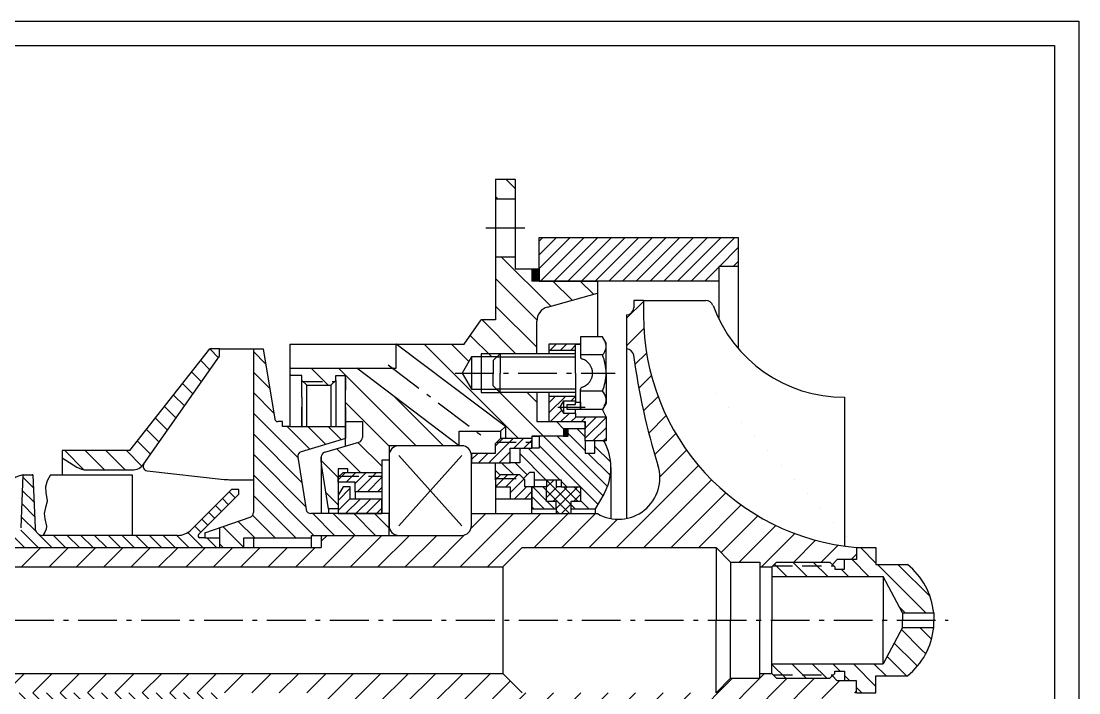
# Model space of a CAD drawing. Extents: x 0 to 841, y 0 to 594.
# Drawn here: x 622.7 to 841, y 455.4 to 594 of the extents above; entities that cross this region are included whole.
import ezdxf

# ---------------------------------------------------------------- set-up
doc = ezdxf.new("R2010")
doc.units = 0
doc.header["$MEASUREMENT"] = 0
for name, pattern in [('K5LT_AXLED', [13, 8, -2, 1, -2]), ('K5LT_BASIC', [0]), ('K5LT_DASHED', [6, 4, -2]), ('K5LT_THIN', [0]), ('K5LT_THIN_INCLUDED_TO_HATCHING', [0])]:
    doc.linetypes.add(name, pattern=pattern)
doc.layers.add('LAYER0VIEW0', color=7, linetype='Continuous')
doc.layers.add('LAYER2VIEW0', color=7, linetype='Continuous')
pattern_1 = [(-45, (0, 0), (2.12132, 2.12132), [])]
pattern_2 = [(-45, (0, 0), (1.4142136, 1.4142136), [])]
pattern_3 = [(45, (0, 0), (-1.0606602, 1.0606602), [])]
pattern_4 = [(-45, (0, 0), (2.828427, 2.828427), [])]

# ---------------------------------------------------------------- blocks, each defined once
blk = doc.blocks.new('*U64')
at = {"layer": 'LAYER0VIEW0', "color": 5, "linetype": 'K5LT_BASIC'}
for p, q in [((-0.77, 7.51), (-5.3, 7.51)), ((-5.3, 7.51), (-5.3, 3.46)), ((0, 6.18), (-0.77, 7.51)), ((0, 0), (0, 6.18)), ((-21.9, 4), (-23.3, 2.6)), ((-23.3, 2.6), (-23.3, 0)), ((-6.3, 4), (-21.9, 4)), ((-21.9, 4), (-21.9, 0)), ((-0.77, 3.75), (-5.3, 3.75)), ((-23.3, -2.6), (-23.3, 0)), ((-21.9, -4), (-21.9, 0)), ((0, 0), (0, -6.18)), ((-21.9, -4), (-23.3, -2.6)), ((-6.3, -4), (-21.9, -4)), ((-5.3, -7.51), (-5.3, -3.32)), ((-0.77, -3.75), (-5.3, -3.75)), ((0, -6.18), (-0.77, -7.51)), ((-0.77, -7.51), (-5.3, -7.51))]:
    blk.add_line(p, q, dxfattribs=at)
at = {"layer": 'LAYER0VIEW0', "color": 7, "linetype": 'K5LT_THIN'}
for p, q in [((-6.3, 3.32), (-22.57, 3.32)), ((-6.3, -3.32), (-22.57, -3.32))]:
    blk.add_line(p, q, dxfattribs=at)
at = {"layer": 'LAYER0VIEW0', "color": 5, "linetype": 'K5LT_BASIC'}
for centre, radius, start, end in [((-2.43, 5.53), 2.43, 313.0482, 32.769), ((-9.55, 0), 9.55, 0, 23.1373), ((-9.55, 0), 9.55, 336.8627, 0), ((-2.43, -5.53), 2.43, 327.231, 46.9518)]:
    blk.add_arc(centre, radius, start, end, dxfattribs=at)
blk = doc.blocks.new('*U66')
at = {"layer": 'LAYER0VIEW0', "color": 5, "linetype": 'K5LT_BASIC'}
for p, q in [((-2, 55.5), (-15, 55.5)), ((-17, 53.5), (-17, 39)), ((0, 39), (0, 53.5)), ((-15, 37), (-2, 37)), ((-17, -14.5), (-17, 0)), ((-15, 2), (-2, 2)), ((0, 0), (0, -14.5)), ((-2, -16.5), (-15, -16.5))]:
    blk.add_line(p, q, dxfattribs=at)
at = {"layer": 'LAYER0VIEW0', "color": 7, "linetype": 'K5LT_THIN'}
for p, q in [((-2, 39), (-15, 53.5)), ((-2, 53.5), (-15, 39)), ((-2, 0), (-15, -14.5)), ((-2, -14.5), (-15, 0))]:
    blk.add_line(p, q, dxfattribs=at)
at = {"layer": 'LAYER0VIEW0', "color": 5, "linetype": 'K5LT_BASIC'}
for centre, start, end in [((-15, 53.5), 90, 180), ((-2, 53.5), 0, 90), ((-15, 39), 180, 270), ((-2, 39), 270, 0), ((-15, 0), 90, 180), ((-2, 0), 0, 90), ((-15, -14.5), 180, 270), ((-2, -14.5), 270, 0)]:
    blk.add_arc(centre, 2, start, end, dxfattribs=at)
blk = doc.blocks.new('*S69')
at = {"layer": 'LAYER2VIEW0', "color": 7, "linetype": 'K5LT_THIN'}
for p, q in [((0, 594), (841, 594)), ((841, 594), (841, 0))]:
    blk.add_line(p, q, dxfattribs=at)

msp = doc.modelspace()

# ---------------------------------------------------------------- hatches: boundary and pattern name
at = {"layer": 'LAYER0VIEW0'}
h = msp.add_hatch(dxfattribs=at)
h.set_pattern_fill('МЕТАЛЛ', color=256, style=0, pattern_type=0)
h.set_pattern_definition(pattern_4)
h.paths.add_polyline_path([(720.625, 561.358), (720.625, 557.358), (724.625, 557.358), (724.625, 561.358)])
h = msp.add_hatch(dxfattribs=at)
h.set_pattern_fill('МЕТАЛЛ', color=256, style=0, pattern_type=0)
h.set_pattern_definition([(45, (0, 0), (-1.4142136, 1.4142136), [])])
h.paths.add_polyline_path([(729.625, 549.358), (770.698, 549.358), (770.698, 543.358), (766.698, 543.358), (766.698, 540.358), (741.625, 540.358), (729.625, 540.358), (729.625, 542.858)])
h = msp.add_hatch(dxfattribs=at)
h.set_pattern_fill('МЕТАЛЛ', color=256, style=0, pattern_type=0)
h.set_pattern_definition(pattern_4)
edge = h.paths.add_edge_path()
edge.add_line((720.625, 545.358), (720.625, 532.358))
edge.add_line((720.625, 532.358), (717.625, 532.358))
edge.add_line((717.625, 532.358), (714.125, 527.358))
edge.add_line((714.125, 527.358), (710.125, 527.358))
edge.add_line((710.125, 527.358), (700.125, 527.358))
edge.add_line((700.125, 527.358), (722.625, 510.358))
edge.add_line((722.625, 510.358), (722.625, 507.858))
edge.add_line((722.625, 507.858), (728.125, 507.858))
edge.add_line((728.125, 507.858), (728.125, 508.358))
edge.add_line((728.125, 508.358), (734.625, 508.358))
edge.add_line((734.625, 508.358), (734.625, 509.858))
edge.add_line((734.625, 509.858), (735.625, 509.858))
edge.add_line((735.625, 509.858), (739.125, 509.858))
edge.add_line((739.125, 509.858), (739.125, 511.358))
edge.add_line((739.125, 511.358), (729.125, 511.358))
edge.add_line((729.125, 511.358), (729.125, 517.358))
edge.add_line((729.125, 517.358), (721.525, 517.358))
edge.add_line((721.525, 517.358), (720.85, 518.033))
edge.add_line((720.85, 518.033), (715.625, 518.033))
edge.add_line((715.625, 518.033), (713.705, 521.358))
edge.add_line((713.705, 521.358), (715.625, 524.683))
edge.add_line((715.625, 524.683), (720.85, 524.683))
edge.add_line((720.85, 524.683), (721.525, 525.358))
edge.add_line((721.525, 525.358), (729.125, 525.358))
edge.add_line((729.125, 525.358), (729.125, 532.082))
edge.add_arc((732.125, 532.082), 3, 465.64225, 540, ccw=False)
edge.add_line((731.316, 534.971), (741.625, 537.858))
edge.add_line((741.625, 537.858), (741.625, 540.358))
edge.add_line((741.625, 540.358), (729.625, 540.358))
edge.add_line((729.625, 540.358), (728.125, 540.358))
edge.add_line((728.125, 540.358), (728.125, 542.858))
edge.add_line((728.125, 542.858), (724.625, 542.858))
edge.add_line((724.625, 542.858), (724.625, 545.358))
edge.add_line((724.625, 545.358), (720.625, 545.358))
for points in [[(729.625, 540.358), (729.625, 542.858), (728.125, 542.858), (728.125, 540.358)], [(734.625, 508.358), (735.625, 508.358), (735.625, 509.858), (734.625, 509.858)]]:
    msp.add_hatch(color=1, dxfattribs=at).paths.add_polyline_path(points)
h = msp.add_hatch(dxfattribs=at)
h.set_pattern_fill('МЕТАЛЛ', color=256, style=0, pattern_type=0)
h.set_pattern_definition([(45, (0, 0), (-2.828427, 2.828427), [])])
edge = h.paths.add_edge_path()
edge.add_line((532.929, 481.858), (519.929, 481.858))
edge.add_line((519.929, 481.858), (518.429, 481.858))
edge.add_line((518.429, 481.858), (518.429, 482.358))
edge.add_line((518.429, 482.358), (517.929, 482.858))
edge.add_line((517.929, 482.858), (468.429, 482.858))
edge.add_line((468.429, 482.858), (468.429, 481.512))
edge.add_line((468.429, 481.512), (470.429, 480.358))
edge.add_line((470.429, 480.358), (480.429, 480.358))
edge.add_line((480.429, 480.358), (480.429, 479.858))
edge.add_line((480.429, 479.858), (499.429, 479.858))
edge.add_line((499.429, 479.858), (499.429, 476.358))
edge.add_line((499.429, 476.358), (508.429, 476.358))
edge.add_line((508.429, 476.358), (511.893, 470.358))
edge.add_line((511.893, 470.358), (508.429, 464.358))
edge.add_line((508.429, 464.358), (499.429, 464.358))
edge.add_line((499.429, 464.358), (499.429, 460.858))
edge.add_line((499.429, 460.858), (480.429, 460.858))
edge.add_line((480.429, 460.858), (480.429, 460.358))
edge.add_line((480.429, 460.358), (470.429, 460.358))
edge.add_line((470.429, 460.358), (468.429, 459.203))
edge.add_line((468.429, 459.203), (468.429, 457.858))
edge.add_line((468.429, 457.858), (517.929, 457.858))
edge.add_line((517.929, 457.858), (518.429, 458.358))
edge.add_line((518.429, 458.358), (518.429, 458.858))
edge.add_line((518.429, 458.858), (519.929, 458.858))
edge.add_line((519.929, 458.858), (519.929, 455.858))
edge.add_line((519.929, 455.858), (520.429, 455.358))
edge.add_line((520.429, 455.358), (528.429, 455.358))
edge.add_line((528.429, 455.358), (529.429, 456.358))
edge.add_line((529.429, 456.358), (532.929, 456.358))
edge.add_line((532.929, 456.358), (532.929, 455.358))
edge.add_line((532.929, 455.358), (534.429, 455.358))
edge.add_line((534.429, 455.358), (547.429, 455.358))
edge.add_line((547.429, 455.358), (548.929, 455.358))
edge.add_line((548.929, 455.358), (584.929, 455.358))
edge.add_line((584.929, 455.358), (662.625, 455.358))
edge.add_line((662.625, 455.358), (684.625, 455.358))
edge.add_line((684.625, 455.358), (684.625, 452.858))
edge.add_line((684.625, 452.858), (698.625, 452.858))
edge.add_line((698.625, 452.858), (700.625, 452.858))
edge.add_line((700.625, 452.858), (713.625, 452.858))
edge.add_arc((713.625, 450.858), 2, 360, 450, ccw=False)
edge.add_line((715.625, 450.858), (715.625, 448.358))
edge.add_line((715.625, 448.358), (741.625, 448.358))
edge.add_arc((745.944, 440.944), 8.58, 342.4571, 480.22329, ccw=False)
edge.add_arc((879.072, 398.859), 131.042, 162.4571, 172.63144)
edge.add_arc((747.625, 415.858), 1.5, 630, 712.63144, ccw=False)
edge.add_line((747.625, 414.358), (747.625, 407.358))
edge.add_arc((747.625, 405.858), 1.5, 360, 450, ccw=False)
edge.add_line((749.125, 405.858), (749.125, 404.358))
edge.add_line((749.125, 404.358), (751.125, 404.358))
edge.add_line((751.125, 404.358), (751.125, 407.358))
edge.add_arc((799.307, 407.358), 48.182, 454.97911, 540, ccw=False)
edge.add_line((795.125, 455.358), (795.125, 457.858))
edge.add_line((795.125, 457.858), (792.625, 457.858))
edge.add_line((792.625, 457.858), (791.125, 457.858))
edge.add_line((791.125, 457.858), (790.125, 458.858))
edge.add_line((790.125, 458.858), (789.625, 458.358))
edge.add_line((789.625, 458.358), (778.625, 458.358))
edge.add_line((778.625, 458.358), (777.625, 459.358))
edge.add_line((777.625, 459.358), (775.125, 459.358))
edge.add_line((775.125, 459.358), (775.125, 458.358))
edge.add_line((775.125, 458.358), (769.125, 458.358))
edge.add_line((769.125, 458.358), (766.125, 455.358))
edge.add_line((766.125, 455.358), (726.125, 455.358))
edge.add_line((726.125, 455.358), (722.125, 459.358))
edge.add_line((722.125, 459.358), (539.28, 459.358))
edge.add_line((539.28, 459.358), (532.929, 470.358))
edge.add_line((532.929, 470.358), (539.28, 481.358))
edge.add_line((539.28, 481.358), (722.125, 481.358))
edge.add_line((722.125, 481.358), (726.125, 485.358))
edge.add_line((726.125, 485.358), (766.125, 485.358))
edge.add_line((766.125, 485.358), (769.125, 482.358))
edge.add_line((769.125, 482.358), (775.125, 482.358))
edge.add_line((775.125, 482.358), (775.125, 481.358))
edge.add_line((775.125, 481.358), (777.625, 481.358))
edge.add_line((777.625, 481.358), (778.625, 482.358))
edge.add_line((778.625, 482.358), (789.625, 482.358))
edge.add_line((789.625, 482.358), (790.125, 481.858))
edge.add_line((790.125, 481.858), (791.125, 482.858))
edge.add_line((791.125, 482.858), (792.625, 482.858))
edge.add_line((792.625, 482.858), (795.125, 482.858))
edge.add_line((795.125, 482.858), (795.125, 485.358))
edge.add_arc((799.307, 533.358), 48.182, 540, 625.02089, ccw=False)
edge.add_line((751.125, 533.358), (751.125, 536.358))
edge.add_line((751.125, 536.358), (749.125, 536.358))
edge.add_line((749.125, 536.358), (749.125, 534.858))
edge.add_arc((747.625, 534.858), 1.5, 270, 360, ccw=False)
edge.add_line((747.625, 533.358), (747.625, 526.358))
edge.add_arc((747.625, 524.858), 1.5, 367.36856, 450, ccw=False)
edge.add_arc((879.072, 541.856), 131.042, 187.36856, 197.5429)
edge.add_arc((745.944, 499.772), 8.58, 239.77671, 377.5429, ccw=False)
edge.add_line((741.625, 492.358), (715.625, 492.358))
edge.add_line((715.625, 492.358), (715.625, 489.858))
edge.add_arc((713.625, 489.858), 2, 270, 360, ccw=False)
edge.add_line((713.625, 487.858), (700.625, 487.858))
edge.add_line((700.625, 487.858), (698.625, 487.858))
edge.add_line((698.625, 487.858), (684.625, 487.858))
edge.add_line((684.625, 487.858), (684.625, 485.358))
edge.add_line((684.625, 485.358), (662.625, 485.358))
edge.add_line((662.625, 485.358), (584.929, 485.358))
edge.add_line((584.929, 485.358), (548.929, 485.358))
edge.add_line((548.929, 485.358), (547.429, 485.358))
edge.add_line((547.429, 485.358), (535.429, 485.358))
edge.add_line((535.429, 485.358), (535.429, 481.858))
edge.add_line((535.429, 481.858), (532.929, 481.858))
h = msp.add_hatch(dxfattribs=at)
h.set_pattern_fill('МЕТАЛЛ', color=256, style=0, pattern_type=0)
h.set_pattern_definition(pattern_1)
edge = h.paths.add_edge_path()
edge.add_line((648.021, 502.634), (663.625, 524.858))
edge.add_line((663.625, 524.858), (663.625, 526.358))
edge.add_line((663.625, 526.358), (661.625, 526.358))
edge.add_line((661.625, 526.358), (645.125, 505.358))
edge.add_line((645.125, 505.358), (631.125, 505.358))
edge.add_line((631.125, 505.358), (631.125, 503.858))
edge.add_line((631.125, 503.858), (634.152, 501.966))
edge.add_arc((636.272, 505.358), 4, 237.99462, 270)
edge.add_line((636.272, 501.358), (645.566, 501.358))
edge.add_arc((645.566, 504.358), 3, 270, 324.92625)
h = msp.add_hatch(dxfattribs=at)
h.set_pattern_fill('МЕТАЛЛ', color=256, style=0, pattern_type=0)
h.set_pattern_definition(pattern_1)
edge = h.paths.add_edge_path()
edge.add_line((670.625, 526.358), (670.625, 492.567))
edge.add_arc((669.625, 492.567), 1, 289.29005, 360, ccw=False)
edge.add_line((669.955, 491.623), (663.625, 489.408))
edge.add_line((663.625, 489.408), (663.625, 485.358))
edge.add_line((663.625, 485.358), (668.625, 485.358))
edge.add_line((668.625, 485.358), (668.625, 487.358))
edge.add_line((668.625, 487.358), (682.625, 487.358))
edge.add_line((682.625, 487.358), (682.625, 487.858))
edge.add_line((682.625, 487.858), (684.625, 487.858))
edge.add_line((684.625, 487.858), (698.625, 487.858))
edge.add_line((698.625, 487.858), (698.625, 489.858))
edge.add_line((698.625, 489.858), (698.625, 492.358))
edge.add_line((698.625, 492.358), (697.125, 492.358))
edge.add_line((697.125, 492.358), (688.125, 492.358))
edge.add_line((688.125, 492.358), (682.478, 492.358))
edge.add_arc((682.478, 493.358), 1, 549.09028, 630, ccw=False)
edge.add_line((681.49, 493.2), (679.763, 503.993))
edge.add_arc((680.751, 504.151), 1, 466.69924, 549.09028, ccw=False)
edge.add_line((680.463, 505.109), (689.625, 507.858))
edge.add_line((689.625, 507.858), (689.625, 510.358))
edge.add_line((689.625, 510.358), (678.125, 510.358))
edge.add_line((678.125, 510.358), (676.625, 510.358))
edge.add_line((676.625, 510.358), (676.625, 511.358))
edge.add_line((676.625, 511.358), (675.633, 511.358))
edge.add_arc((675.633, 511.958), 0.6, 549.46232, 630, ccw=False)
edge.add_line((675.041, 511.859), (672.625, 526.358))
edge.add_line((672.625, 526.358), (670.625, 526.358))
h = msp.add_hatch(dxfattribs=at)
h.set_pattern_fill('МЕТАЛЛ', color=256, style=0, pattern_type=0)
h.set_pattern_definition(pattern_3)
h.paths.add_polyline_path([(731.625, 516.608), (731.625, 511.358), (739.125, 511.358), (739.125, 509.858), (739.125, 507.358), (743.425, 507.358), (743.425, 512.358), (737.125, 512.358), (737.125, 513.108), (734.625, 513.108), (733.903, 514.358), (734.625, 515.608), (737.125, 515.608), (737.125, 516.608)])
h.paths.add_polyline_path([(731.625, 526.108), (737.125, 526.108), (737.125, 527.358), (731.625, 527.358)])
h = msp.add_hatch(dxfattribs=at)
h.set_pattern_fill('МЕТАЛЛ', color=256, style=0, pattern_type=0)
h.set_pattern_definition(pattern_4)
edge = h.paths.add_edge_path()
edge.add_line((689.625, 511.358), (693.125, 511.358))
edge.add_line((693.125, 511.358), (693.125, 508.086))
edge.add_arc((692.125, 508.086), 1, 286.69924, 360, ccw=False)
edge.add_line((692.412, 507.128), (685.338, 505.005))
edge.add_arc((685.625, 504.048), 1, 106.69924, 180)
edge.add_line((684.625, 504.048), (684.625, 502.971))
edge.add_arc((687.625, 502.971), 3, 180, 189.09028)
edge.add_line((684.663, 502.497), (686.125, 493.358))
edge.add_line((686.125, 493.358), (688.125, 493.358))
edge.add_line((688.125, 493.358), (688.125, 498.858))
edge.add_line((688.125, 498.858), (688.125, 499.858))
edge.add_line((688.125, 499.858), (688.125, 501.608))
edge.add_line((688.125, 501.608), (690.125, 501.608))
edge.add_line((690.125, 501.608), (690.125, 500.858))
edge.add_line((690.125, 500.858), (697.125, 500.858))
edge.add_line((697.125, 500.858), (697.125, 503.358))
edge.add_line((697.125, 503.358), (698.625, 503.358))
edge.add_line((698.625, 503.358), (698.625, 506.358))
edge.add_line((698.625, 506.358), (700.625, 506.358))
edge.add_line((700.625, 506.358), (713.125, 506.358))
edge.add_line((713.125, 506.358), (691.948, 522.358))
edge.add_line((691.948, 522.358), (678.125, 522.358))
edge.add_line((678.125, 522.358), (678.125, 520.858))
edge.add_line((678.125, 520.858), (680.625, 520.858))
edge.add_line((680.625, 520.858), (680.625, 519.858))
edge.add_line((680.625, 519.858), (681.625, 518.858))
edge.add_line((681.625, 518.858), (686.625, 518.858))
edge.add_line((686.625, 518.858), (687.625, 519.858))
edge.add_line((687.625, 519.858), (687.625, 520.858))
edge.add_line((687.625, 520.858), (689.625, 520.858))
edge.add_line((689.625, 520.858), (689.625, 520.358))
edge.add_line((689.625, 520.358), (689.625, 517.858))
edge.add_line((689.625, 517.858), (689.625, 514.26))
edge.add_line((689.625, 514.26), (689.625, 511.358))
h = msp.add_hatch(dxfattribs=at)
h.set_pattern_fill('МЕТАЛЛ', color=256, style=0, pattern_type=0)
h.set_pattern_definition(pattern_2)
edge = h.paths.add_edge_path()
edge.add_line((734.125, 497.858), (738.125, 497.858))
edge.add_line((738.125, 497.858), (738.125, 494.858))
edge.add_line((738.125, 494.858), (736.125, 494.858))
edge.add_line((736.125, 494.858), (736.125, 493.358))
edge.add_line((736.125, 493.358), (741.157, 493.358))
edge.add_line((741.157, 493.358), (742.925, 496.358))
edge.add_arc((733.592, 501.858), 10.833, 329.48976, 360)
edge.add_arc((733.592, 501.858), 10.833, 0, 30.51024)
edge.add_line((742.925, 507.358), (741.125, 507.358))
edge.add_line((741.125, 507.358), (741.125, 504.858))
edge.add_line((741.125, 504.858), (739.125, 504.858))
edge.add_line((739.125, 504.858), (739.125, 507.358))
edge.add_line((739.125, 507.358), (739.125, 509.858))
edge.add_line((739.125, 509.858), (735.625, 509.858))
edge.add_line((735.625, 509.858), (735.625, 508.358))
edge.add_line((735.625, 508.358), (734.625, 508.358))
edge.add_line((734.625, 508.358), (729.625, 508.358))
edge.add_line((729.625, 508.358), (729.625, 505.858))
edge.add_line((729.625, 505.858), (728.125, 505.858))
edge.add_line((728.125, 505.858), (725.625, 505.858))
edge.add_line((725.625, 505.858), (725.625, 502.858))
edge.add_line((725.625, 502.858), (723.625, 502.858))
edge.add_line((723.625, 502.858), (720.625, 502.858))
edge.add_line((720.625, 502.858), (720.625, 499.858))
edge.add_line((720.625, 499.858), (720.875, 499.608))
edge.add_line((720.875, 499.608), (721.625, 500.358))
edge.add_line((721.625, 500.358), (725.625, 500.358))
edge.add_line((725.625, 500.358), (726.375, 499.608))
edge.add_line((726.375, 499.608), (727.625, 500.858))
edge.add_line((727.625, 500.858), (728.625, 500.858))
edge.add_line((728.625, 500.858), (728.625, 499.358))
edge.add_line((728.625, 499.358), (731.125, 499.358))
edge.add_line((731.125, 499.358), (733.125, 499.358))
edge.add_line((733.125, 499.358), (734.125, 499.358))
edge.add_line((734.125, 499.358), (734.125, 497.858))
h = msp.add_hatch(dxfattribs=at)
h.set_pattern_fill('МЕТАЛЛ', color=256, style=0, pattern_type=0)
h.set_pattern_definition(pattern_3)
h.paths.add_polyline_path([(720.625, 504.858), (715.625, 504.858), (715.625, 504.358), (715.625, 502.858), (723.625, 502.858), (723.625, 505.858), (728.125, 505.858), (728.125, 506.858), (728.125, 507.858), (721.625, 507.858), (720.625, 506.858)])
h = msp.add_hatch(dxfattribs=at)
h.set_pattern_fill('МЕТАЛЛ', color=256, style=0, pattern_type=0)
h.set_pattern_definition(pattern_2)
edge = h.paths.add_edge_path()
edge.add_arc((627.162, 489.458), 1.6, 542.29061, 630, ccw=False)
edge.add_line((625.563, 489.394), (625.126, 500.324))
edge.add_arc((624.031, 494.757), 5.674, 78.86755, 80.81259)
edge.add_line((624.937, 500.358), (623.125, 500.358))
edge.add_line((623.125, 500.358), (622.686, 489.394))
edge.add_arc((621.088, 489.458), 1.6, 630, 717.70939, ccw=False)
edge.add_line((621.088, 487.858), (584.929, 487.858))
edge.add_line((584.929, 487.858), (584.929, 485.358))
edge.add_line((584.929, 485.358), (662.625, 485.358))
edge.add_line((662.625, 485.358), (663.625, 485.358))
edge.add_line((663.625, 485.358), (663.625, 487.358))
edge.add_line((663.625, 487.358), (660.625, 487.358))
edge.add_line((660.625, 487.358), (659.591, 487.358))
edge.add_arc((659.591, 487.758), 0.4, 495, 630, ccw=False)
edge.add_line((659.308, 488.041), (667.625, 496.358))
edge.add_line((667.625, 496.358), (667.625, 497.358))
edge.add_line((667.625, 497.358), (666.125, 497.358))
edge.add_line((666.125, 497.358), (657.796, 489.029))
edge.add_arc((654.968, 491.858), 4, 630, 675, ccw=False)
edge.add_line((654.968, 487.858), (627.162, 487.858))
edge = h.paths.add_edge_path()
edge.add_arc((621.088, 451.258), 1.6, 362.29061, 450, ccw=False)
edge.add_line((622.686, 451.322), (623.125, 440.358))
edge.add_line((623.125, 440.358), (625.125, 440.358))
edge.add_line((625.125, 440.358), (625.563, 451.322))
edge.add_arc((627.162, 451.258), 1.6, 450, 537.70939, ccw=False)
edge.add_line((627.162, 452.858), (654.968, 452.858))
edge.add_arc((654.968, 448.858), 4, 405, 450, ccw=False)
edge.add_line((657.796, 451.686), (666.125, 443.358))
edge.add_line((666.125, 443.358), (667.625, 443.358))
edge.add_line((667.625, 443.358), (667.625, 444.358))
edge.add_line((667.625, 444.358), (659.308, 452.675))
edge.add_arc((659.591, 452.958), 0.4, 450, 585, ccw=False)
edge.add_line((659.591, 453.358), (660.625, 453.358))
edge.add_line((660.625, 453.358), (662.625, 453.358))
edge.add_line((662.625, 453.358), (663.625, 453.358))
edge.add_line((663.625, 453.358), (663.625, 455.358))
edge.add_line((663.625, 455.358), (662.625, 455.358))
edge.add_line((662.625, 455.358), (584.929, 455.358))
edge.add_line((584.929, 455.358), (584.929, 452.858))
edge.add_line((584.929, 452.858), (621.088, 452.858))
h = msp.add_hatch(dxfattribs=at)
h.set_pattern_fill('МЕТАЛЛ', color=256, style=0, pattern_type=0)
h.set_pattern_definition(pattern_3)
h.paths.add_polyline_path([(691.625, 496.858), (697.125, 496.858), (697.125, 500.858), (689.125, 500.858), (688.125, 499.858), (688.125, 498.858), (691.625, 498.858)])
h = msp.add_hatch(dxfattribs=at)
h.set_pattern_fill('МЕТАЛЛ', color=256, style=0, pattern_type=0)
h.set_pattern_definition(pattern_3)
h.paths.add_polyline_path([(720.625, 497.858), (723.625, 497.858), (723.625, 495.358), (728.125, 495.358), (728.125, 497.858), (726.625, 497.858), (726.625, 499.358), (725.625, 500.358), (721.625, 500.358), (720.625, 499.358)])
h = msp.add_hatch(dxfattribs=at)
h.set_pattern_fill('МЕТАЛЛ', color=256, style=0, pattern_type=0)
h.set_pattern_definition(pattern_3)
h.paths.add_polyline_path([(697.125, 495.358), (690.625, 495.358), (690.625, 497.858), (689.125, 497.858), (688.125, 496.126), (688.125, 492.358), (697.125, 492.358)])
h = msp.add_hatch(dxfattribs=at)
h.set_pattern_fill('МЕТАЛЛ', color=256, style=0, pattern_type=0)
h.set_pattern_definition([(-45, (0, 0), (1.0606602, 1.0606602), [])])
h.paths.add_polyline_path([(731.125, 497.858), (728.625, 497.858), (728.125, 497.858), (728.125, 495.358), (728.125, 493.358), (733.125, 493.358), (733.125, 494.858), (731.125, 494.858)])
h = msp.add_hatch(dxfattribs=at)
h.set_pattern_fill('НЕМЕТАЛЛ', color=256, style=0, pattern_type=0)
h.set_pattern_definition([(45, (0, 0), (-1.0606602, 1.0606602), []), (135, (0, 0), (-1.0606602, -1.0606602), [])])
h.paths.add_polyline_path([(731.125, 494.858), (733.125, 494.858), (733.125, 493.358), (733.125, 492.358), (736.125, 492.358), (736.125, 494.858), (738.125, 494.858), (738.125, 497.858), (734.125, 497.858), (733.125, 497.858), (733.125, 499.358), (731.125, 499.358), (731.125, 497.858)])
h = msp.add_hatch(dxfattribs=at)
h.set_pattern_fill('МЕТАЛЛ', color=256, style=0, pattern_type=0)
h.set_pattern_definition(pattern_1)
edge = h.paths.add_edge_path()
edge.add_arc((796.352, 470.358), 14.773, 5.82777, 51.11993)
edge.add_line((805.625, 481.858), (799.125, 481.858))
edge.add_line((799.125, 481.858), (799.125, 485.358))
edge.add_line((799.125, 485.358), (795.125, 485.358))
edge.add_line((795.125, 485.358), (795.125, 482.858))
edge.add_line((795.125, 482.858), (792.625, 482.858))
edge.add_line((792.625, 482.858), (792.625, 480.858))
edge.add_line((792.625, 480.858), (790.625, 480.858))
edge.add_line((790.625, 480.858), (790.625, 481.358))
edge.add_line((790.625, 481.358), (789.625, 482.358))
edge.add_line((789.625, 482.358), (778.625, 482.358))
edge.add_line((778.625, 482.358), (777.625, 481.358))
edge.add_line((777.625, 481.358), (777.625, 479.358))
edge.add_line((777.625, 479.358), (800.625, 479.358))
edge.add_line((800.625, 479.358), (804.625, 471.858))
edge.add_line((804.625, 471.858), (811.049, 471.858))
h = msp.add_hatch(dxfattribs=at)
h.set_pattern_fill('МЕТАЛЛ', color=256, style=0, pattern_type=0)
h.set_pattern_definition(pattern_1)
edge = h.paths.add_edge_path()
edge.add_arc((796.352, 470.358), 14.773, 668.88007, 714.17223, ccw=False)
edge.add_line((805.625, 458.858), (799.125, 458.858))
edge.add_line((799.125, 458.858), (799.125, 455.358))
edge.add_line((799.125, 455.358), (795.125, 455.358))
edge.add_line((795.125, 455.358), (795.125, 457.858))
edge.add_line((795.125, 457.858), (792.625, 457.858))
edge.add_line((792.625, 457.858), (792.625, 459.858))
edge.add_line((792.625, 459.858), (790.625, 459.858))
edge.add_line((790.625, 459.858), (790.625, 459.358))
edge.add_line((790.625, 459.358), (789.625, 458.358))
edge.add_line((789.625, 458.358), (778.625, 458.358))
edge.add_line((778.625, 458.358), (777.625, 459.358))
edge.add_line((777.625, 459.358), (777.625, 461.358))
edge.add_line((777.625, 461.358), (800.625, 461.358))
edge.add_line((800.625, 461.358), (804.625, 468.858))
edge.add_line((804.625, 468.858), (811.049, 468.858))

# ---------------------------------------------------------------- linework, layer by layer
at = {"layer": 'LAYER0VIEW0', "color": 5, "linetype": 'K5LT_BASIC'}
for p, q in [((440.5, 589), (836, 589)), ((836, 589), (836, 5)), ((720.625, 561.358), (724.625, 561.358)), ((720.625, 561.358), (720.625, 545.358)), ((724.625, 561.358), (724.625, 545.358)), ((720.625, 557.358), (724.625, 557.358)), ((729.625, 540.358), (729.625, 549.358)), ((729.625, 549.358), (770.698, 549.358)), ((770.698, 549.358), (770.698, 543.358)), ((720.625, 545.358), (720.625, 532.358)), ((720.625, 545.358), (724.625, 545.358)), ((724.625, 545.358), (724.625, 542.858)), ((724.625, 542.858), (728.125, 542.858)), ((727.625, 542.858), (728.125, 542.858)), ((727.625, 542.858), (728.125, 542.858)), ((727.625, 542.858), (729.625, 542.858)), ((728.125, 542.858), (728.125, 540.358)), ((728.125, 542.858), (728.125, 540.358)), ((728.125, 542.858), (728.125, 540.358)), ((729.625, 542.858), (729.625, 540.358)), ((770.698, 543.358), (766.698, 543.358)), ((766.698, 543.358), (766.698, 540.358)), ((770.698, 543.358), (770.698, 526.428)), ((729.625, 540.358), (728.125, 540.358)), ((729.625, 540.358), (728.125, 540.358)), ((729.625, 540.358), (728.125, 540.358)), ((729.625, 540.358), (741.625, 540.358)), ((729.625, 540.358), (741.625, 540.358)), ((729.625, 540.358), (741.625, 540.358)), ((766.698, 540.358), (729.625, 540.358)), ((741.625, 540.358), (741.625, 537.858)), ((766.698, 540.358), (766.698, 532.481)), ((731.316, 534.971), (741.625, 537.858)), ((741.625, 537.858), (741.625, 528.863)), ((751.125, 536.358), (749.125, 536.358)), ((749.125, 536.358), (749.125, 534.858)), ((751.125, 536.358), (751.125, 533.358)), ((751.125, 536.358), (763.985, 536.358)), ((747.625, 533.358), (747.625, 526.358)), ((714.125, 527.358), (717.625, 532.358)), ((720.625, 532.358), (717.625, 532.358)), ((729.125, 525.358), (729.125, 532.082)), ((645.125, 505.358), (661.625, 526.358)), ((663.625, 526.358), (661.625, 526.358)), ((663.625, 524.858), (663.625, 526.358)), ((663.625, 526.358), (672.625, 526.358)), ((670.625, 526.358), (670.625, 492.567)), ((672.625, 526.358), (675.041, 511.859)), ((678.125, 527.358), (710.125, 527.358)), ((678.125, 527.358), (678.125, 510.358)), ((700.125, 522.358), (700.125, 527.358)), ((722.625, 510.358), (700.125, 527.358)), ((710.125, 527.358), (714.125, 527.358)), ((738.125, 527.358), (731.625, 527.358)), ((731.625, 527.358), (731.625, 525.358)), ((737.125, 521.358), (737.125, 527.358)), ((737.125, 527.358), (738.125, 527.358)), ((738.125, 527.358), (738.125, 524.822)), ((747.625, 526.358), (747.625, 491.358)), ((648.021, 502.634), (663.625, 524.858)), ((715.625, 524.683), (713.705, 521.358)), ((720.85, 524.683), (715.625, 524.683)), ((715.625, 524.683), (715.625, 518.033)), ((717.625, 525.358), (717.625, 517.358)), ((731.625, 526.108), (737.125, 526.108)), ((678.125, 522.358), (700.125, 522.358)), ((713.125, 506.358), (691.948, 522.358)), ((680.625, 520.858), (678.125, 520.858)), ((680.625, 519.358), (680.625, 520.858)), ((680.625, 519.858), (681.625, 518.858)), ((686.625, 518.858), (687.625, 519.858)), ((687.625, 519.858), (687.625, 520.858)), ((687.625, 520.858), (689.625, 520.858)), ((687.625, 519.858), (687.625, 510.358)), ((689.625, 510.358), (689.625, 520.858)), ((689.625, 520.358), (689.625, 517.858)), ((713.705, 521.358), (715.625, 518.033)), ((737.125, 521.358), (737.125, 515.358)), ((680.625, 516.358), (680.625, 519.358)), ((681.625, 518.858), (686.625, 518.858)), ((681.625, 510.358), (681.625, 518.858)), ((686.625, 518.858), (686.625, 510.358)), ((715.625, 518.033), (720.85, 518.033)), ((738.125, 515.358), (738.125, 517.894)), ((680.625, 516.358), (680.625, 510.358)), ((729.125, 517.358), (729.125, 511.358)), ((731.625, 517.358), (731.625, 511.358)), ((731.625, 516.608), (737.125, 516.608)), ((734.625, 515.608), (733.903, 514.358)), ((734.625, 515.608), (734.625, 513.108)), ((734.625, 515.608), (737.125, 515.608)), ((737.125, 515.358), (738.125, 515.358)), ((737.125, 514.858), (737.125, 515.358)), ((738.125, 515.358), (738.125, 513.858)), ((792.625, 516.358), (792.625, 485.641)), ((680.625, 510.358), (680.625, 514.358)), ((689.625, 514.26), (689.625, 510.358)), ((733.903, 514.358), (734.625, 513.108)), ((734.625, 513.108), (737.125, 513.108)), ((735.375, 513.858), (735.375, 514.858)), ((735.375, 514.858), (737.125, 514.858)), ((738.125, 513.858), (735.375, 513.858)), ((737.125, 513.108), (737.125, 513.858)), ((737.125, 513.108), (737.125, 512.358)), ((743.425, 512.358), (742.657, 513.852)), ((676.625, 511.358), (675.633, 511.358)), ((676.625, 510.358), (676.625, 511.358)), ((689.625, 506.292), (689.625, 511.358)), ((689.625, 511.358), (693.125, 511.358)), ((693.125, 511.358), (693.125, 508.086)), ((729.125, 511.358), (739.125, 511.358)), ((737.125, 512.358), (743.425, 512.358)), ((739.125, 511.358), (739.125, 509.858)), ((739.125, 507.358), (739.125, 511.358)), ((743.425, 512.358), (743.425, 507.358)), ((678.125, 510.358), (676.625, 510.358)), ((678.125, 510.358), (689.625, 510.358)), ((689.625, 510.358), (689.625, 507.858)), ((713.125, 506.358), (713.125, 509.358)), ((713.125, 509.358), (721.625, 509.358)), ((721.625, 509.358), (722.625, 510.358)), ((721.625, 509.358), (721.625, 507.858)), ((722.625, 510.358), (722.625, 507.858)), ((735.625, 509.858), (734.625, 509.858)), ((734.625, 509.858), (734.625, 508.358)), ((739.125, 509.858), (735.625, 509.858)), ((735.625, 508.358), (735.625, 509.858)), ((689.625, 507.858), (680.463, 505.109)), ((685.338, 505.005), (692.412, 507.128)), ((720.625, 506.858), (721.625, 507.858)), ((720.625, 504.858), (720.625, 506.858)), ((728.125, 507.858), (721.625, 507.858)), ((734.625, 508.358), (728.125, 508.358)), ((728.125, 508.358), (729.625, 508.358)), ((728.125, 508.358), (728.125, 505.858)), ((728.125, 505.858), (728.125, 506.858)), ((729.625, 508.358), (729.625, 505.858)), ((734.625, 508.358), (735.625, 508.358)), ((743.425, 507.358), (739.125, 507.358)), ((739.125, 507.358), (739.125, 504.858)), ((741.125, 504.858), (741.125, 507.358)), ((645.125, 505.358), (631.125, 505.358)), ((631.125, 505.358), (631.125, 503.858)), ((713.125, 506.358), (698.625, 506.358)), ((698.625, 506.358), (698.625, 503.358)), ((715.625, 504.858), (720.625, 504.858)), ((715.625, 504.858), (715.625, 502.858)), ((723.625, 502.858), (723.625, 505.858)), ((723.625, 505.858), (728.125, 505.858)), ((725.625, 505.858), (725.625, 502.858)), ((729.625, 505.858), (728.125, 505.858)), ((739.125, 504.858), (741.125, 504.858)), ((631.125, 503.858), (634.152, 501.966)), ((631.125, 503.858), (631.125, 500.358)), ((679.763, 503.993), (681.49, 493.2)), ((684.625, 502.971), (684.625, 504.048)), ((684.625, 504.048), (684.625, 492.358)), ((686.125, 493.358), (684.663, 502.497)), ((698.625, 503.358), (697.125, 503.358)), ((697.125, 503.358), (697.125, 492.358)), ((715.625, 502.858), (723.625, 502.858)), ((720.625, 499.358), (720.625, 502.858)), ((725.625, 502.858), (723.625, 502.858)), ((622.686, 489.394), (623.125, 500.358)), ((623.125, 500.358), (625.125, 500.358)), ((623.125, 500.358), (625.125, 500.358)), ((625.125, 500.358), (625.563, 489.394)), ((628.762, 500.358), (645.566, 500.358)), ((636.272, 501.358), (645.566, 501.358)), ((645.566, 500.358), (645.566, 487.858)), ((648.675, 501.186), (664.574, 499.419)), ((690.125, 501.608), (688.125, 501.608)), ((688.125, 501.608), (688.125, 492.358)), ((688.125, 499.858), (689.125, 500.858)), ((689.125, 500.858), (697.125, 500.858)), ((690.125, 500.858), (690.125, 501.608)), ((720.625, 499.358), (721.625, 500.358)), ((725.625, 500.358), (721.625, 500.358)), ((725.625, 500.358), (726.625, 499.358)), ((726.375, 499.608), (727.625, 500.858)), ((728.625, 500.858), (727.625, 500.858)), ((728.625, 497.858), (728.625, 500.858)), ((744.425, 501.858), (744.425, 491.327)), ((665.679, 499.358), (670.625, 499.358)), ((688.125, 498.858), (688.125, 499.858)), ((691.625, 498.858), (688.125, 498.858)), ((689.125, 497.858), (688.125, 496.126)), ((690.625, 497.858), (689.125, 497.858)), ((690.625, 495.358), (690.625, 497.858)), ((691.625, 496.858), (691.625, 498.858)), ((720.625, 499.858), (720.875, 499.608)), ((720.625, 499.358), (720.625, 492.358)), ((720.625, 497.858), (723.625, 497.858)), ((723.625, 497.858), (723.625, 495.358)), ((726.625, 497.858), (726.625, 499.358)), ((728.125, 497.858), (726.625, 497.858)), ((728.125, 495.358), (728.125, 497.858)), ((728.125, 497.858), (728.625, 497.858)), ((731.125, 497.858), (728.125, 497.858)), ((728.125, 497.858), (728.125, 493.358)), ((728.625, 499.358), (731.125, 499.358)), ((731.125, 499.358), (731.125, 497.858)), ((731.125, 499.358), (733.125, 499.358)), ((731.125, 494.858), (731.125, 497.858)), ((733.125, 499.358), (733.125, 497.858)), ((733.125, 499.358), (734.125, 499.358)), ((734.125, 497.858), (733.125, 497.858)), ((734.125, 499.358), (734.125, 497.858)), ((734.125, 497.858), (738.125, 497.858)), ((738.125, 497.858), (738.125, 494.858)), ((666.125, 497.358), (657.796, 489.029)), ((659.308, 488.041), (667.625, 496.358)), ((667.625, 497.358), (666.125, 497.358)), ((667.625, 496.358), (667.625, 497.358)), ((688.125, 496.126), (688.125, 492.358)), ((697.125, 496.858), (691.625, 496.858)), ((691.625, 496.858), (691.625, 495.358)), ((742.925, 496.358), (741.157, 493.358)), ((697.125, 495.358), (690.625, 495.358)), ((697.125, 492.358), (697.125, 495.358)), ((728.125, 495.358), (720.625, 495.358)), ((728.125, 492.358), (728.125, 495.358)), ((733.125, 494.858), (731.125, 494.858)), ((733.125, 493.358), (733.125, 494.858)), ((738.125, 494.858), (736.125, 494.858)), ((736.125, 494.858), (736.125, 492.358)), ((660.625, 488.358), (669.955, 491.623)), ((698.625, 492.358), (682.478, 492.358)), ((688.125, 493.358), (686.125, 493.358)), ((686.125, 493.358), (686.125, 492.358)), ((688.125, 492.358), (697.125, 492.358)), ((688.125, 492.358), (697.125, 492.358)), ((698.625, 487.858), (698.625, 492.358)), ((715.625, 492.358), (741.625, 492.358)), ((728.125, 493.358), (733.125, 493.358)), ((733.125, 493.358), (733.125, 492.358)), ((733.125, 492.358), (736.125, 492.358)), ((733.125, 492.358), (736.125, 492.358)), ((736.125, 493.358), (741.157, 493.358)), ((741.157, 493.358), (741.157, 492.358)), ((663.625, 489.408), (663.625, 485.358)), ((698.625, 487.858), (698.625, 489.858)), ((654.968, 487.858), (627.162, 487.858)), ((660.625, 487.358), (659.591, 487.358)), ((660.625, 488.358), (660.625, 487.358)), ((660.625, 487.358), (663.625, 487.358)), ((668.625, 487.358), (682.625, 487.358)), ((668.625, 485.358), (668.625, 487.358)), ((670.625, 487.358), (670.625, 485.358)), ((682.625, 485.358), (682.625, 487.858)), ((682.625, 487.858), (684.625, 487.858)), ((684.625, 487.858), (684.625, 485.358)), ((684.625, 487.858), (698.625, 487.858)), ((684.625, 487.858), (684.625, 485.358)), ((698.625, 487.858), (700.625, 487.858)), ((584.929, 485.358), (662.625, 485.358)), ((662.625, 485.358), (684.625, 485.358)), ((722.125, 481.358), (726.125, 485.358)), ((726.125, 485.358), (766.125, 485.358)), ((766.125, 485.358), (766.125, 470.358)), ((766.125, 485.358), (769.125, 482.358)), ((795.125, 485.358), (799.125, 485.358)), ((795.125, 485.358), (795.125, 482.858)), ((799.125, 485.358), (799.125, 481.858)), ((791.125, 482.858), (790.125, 481.858)), ((792.625, 482.858), (791.125, 482.858)), ((795.125, 482.858), (792.625, 482.858)), ((792.625, 480.858), (792.625, 482.858)), ((539.28, 481.358), (722.125, 481.358)), ((722.125, 481.358), (722.125, 459.358)), ((769.125, 482.358), (769.125, 470.358)), ((769.125, 482.358), (775.125, 482.358)), ((775.125, 482.358), (775.125, 470.358)), ((775.125, 481.358), (777.625, 481.358)), ((777.625, 481.358), (778.625, 482.358)), ((777.625, 481.358), (777.625, 470.358)), ((778.625, 482.358), (789.625, 482.358)), ((789.625, 482.358), (790.625, 481.358)), ((790.625, 481.358), (790.625, 480.858)), ((790.625, 480.858), (792.625, 480.858)), ((799.125, 481.858), (805.625, 481.858)), ((777.625, 479.358), (800.625, 479.358)), ((804.625, 471.858), (800.625, 479.358)), ((800.625, 479.358), (800.625, 470.358)), ((804.625, 471.858), (811.049, 471.858)), ((804.625, 471.858), (804.625, 470.358)), ((811.049, 471.858), (811.049, 470.358)), ((766.125, 455.358), (766.125, 470.358)), ((769.125, 458.358), (769.125, 470.358)), ((775.125, 458.358), (775.125, 470.358)), ((777.625, 459.358), (777.625, 470.358)), ((800.625, 461.358), (800.625, 470.358)), ((804.625, 468.858), (804.625, 470.358)), ((811.049, 468.858), (811.049, 470.358)), ((804.625, 468.858), (800.625, 461.358)), ((804.625, 468.858), (811.049, 468.858)), ((777.625, 461.358), (800.625, 461.358)), ((539.28, 459.358), (722.125, 459.358)), ((722.125, 459.358), (726.125, 455.358)), ((775.125, 459.358), (777.625, 459.358)), ((777.625, 459.358), (778.625, 458.358)), ((789.625, 458.358), (790.625, 459.358)), ((791.125, 457.858), (790.125, 458.858)), ((790.625, 459.358), (790.625, 459.858)), ((790.625, 459.858), (792.625, 459.858)), ((792.625, 459.858), (792.625, 457.858)), ((799.125, 455.358), (799.125, 458.858)), ((799.125, 458.858), (805.625, 458.858)), ((766.125, 455.358), (769.125, 458.358)), ((769.125, 458.358), (775.125, 458.358)), ((778.625, 458.358), (789.625, 458.358)), ((792.625, 457.858), (791.125, 457.858)), ((795.125, 457.858), (792.625, 457.858)), ((795.125, 455.358), (795.125, 457.858)), ((795.125, 455.358), (799.125, 455.358))]:
    msp.add_line(p, q, dxfattribs=at)
at = {"layer": 'LAYER0VIEW0', "color": 7, "linetype": 'K5LT_AXLED'}
for p, q in [((718.625, 551.358), (726.625, 551.358)), ((698.421, 523.057), (717.809, 508.407)), ((712.259, 521.358), (745.311, 521.358)), ((733.452, 514.358), (739.125, 514.358)), ((465.429, 470.358), (814.049, 470.358))]:
    msp.add_line(p, q, dxfattribs=at)
at = {"layer": 'LAYER0VIEW0', "color": 7, "linetype": 'K5LT_DASHED'}
for p, q in [((721.525, 525.358), (717.625, 525.358)), ((680.875, 519.608), (687.375, 519.608)), ((717.625, 517.358), (721.525, 517.358)), ((720.875, 507.108), (728.125, 507.108)), ((688.375, 500.108), (697.125, 500.108)), ((720.875, 499.608), (726.375, 499.608)), ((777.875, 481.608), (790.375, 481.608)), ((777.875, 459.108), (790.375, 459.108))]:
    msp.add_line(p, q, dxfattribs=at)
at = {"layer": 'LAYER0VIEW0', "color": 7, "linetype": 'K5LT_THIN_INCLUDED_TO_HATCHING'}
msp.add_lwpolyline([(628.762, 500.358), (628.067, 499.132), (627.695, 497.858), (627.783, 496.612), (628.049, 495.078), (628.04, 494.82), (627.734, 493.608), (627.427, 492.396), (627.569, 491.265), (627.9, 489.742), (627.833, 489.158), (627.589, 488.502), (627.162, 487.858)], dxfattribs=at)
at = {"layer": 'LAYER0VIEW0', "color": 5, "linetype": 'K5LT_BASIC'}
for centre, radius, start, end in [((732.125, 532.082), 3, 105.64225, 180), ((763.985, 534.758), 1.6, 20.14497, 90), ((792.625, 545.264), 28.906, 200.14497, 270), ((747.625, 534.858), 1.5, 270, 0), ((799.307, 533.358), 48.182, 180, 265.02089), ((747.625, 524.858), 1.5, 7.36856, 90), ((738.725, 524.822), 0.6, 180, 251.63505), ((737.575, 521.358), 3.05, 288.36495, 71.63505), ((879.072, 541.856), 131.042, 187.36856, 197.5429), ((738.725, 517.894), 0.6, 108.36495, 180), ((675.633, 511.958), 0.6, 189.46232, 270), ((692.125, 508.086), 1, 286.69924, 0), ((733.592, 501.858), 10.833, 0, 30.51024), ((680.751, 504.151), 1, 106.69924, 189.09028), ((685.625, 504.048), 1, 106.69924, 180), ((645.566, 504.358), 3, 270, 324.92625), ((648.777, 502.103), 0.923, 144.92625, 263.65981), ((687.625, 502.971), 3, 180, 189.09028), ((745.944, 499.772), 8.58, 239.77671, 17.5429), ((624.031, 494.757), 5.674, 99.18741, 163.61046), ((624.031, 494.757), 5.674, 78.86755, 80.81259), ((636.272, 505.358), 4, 237.99462, 270), ((733.592, 501.858), 10.833, 329.48976, 0), ((665.679, 509.358), 10, 263.65981, 270), ((669.625, 492.567), 1, 289.29005, 0), ((682.478, 493.358), 1, 189.09028, 270), ((627.162, 489.458), 1.6, 182.29061, 270), ((654.968, 491.858), 4, 270, 315), ((659.591, 487.758), 0.4, 135, 270), ((796.352, 470.358), 14.773, 5.82777, 51.11993), ((796.352, 470.358), 14.773, 308.88007, 354.17223)]:
    msp.add_arc(centre, radius, start, end, dxfattribs=at)

# ---------------------------------------------------------------- block references
at = {"layer": 'LAYER0VIEW0'}
for name, p in [('*U64', (743.425, 521.358)), ('*U66', (715.625, 450.858))]:
    msp.add_blockref(name, p, dxfattribs=at)
at = {"layer": 'LAYER2VIEW0'}
msp.add_blockref('*S69', (0, 0), dxfattribs=at)

doc.saveas('drawing.dxf')
